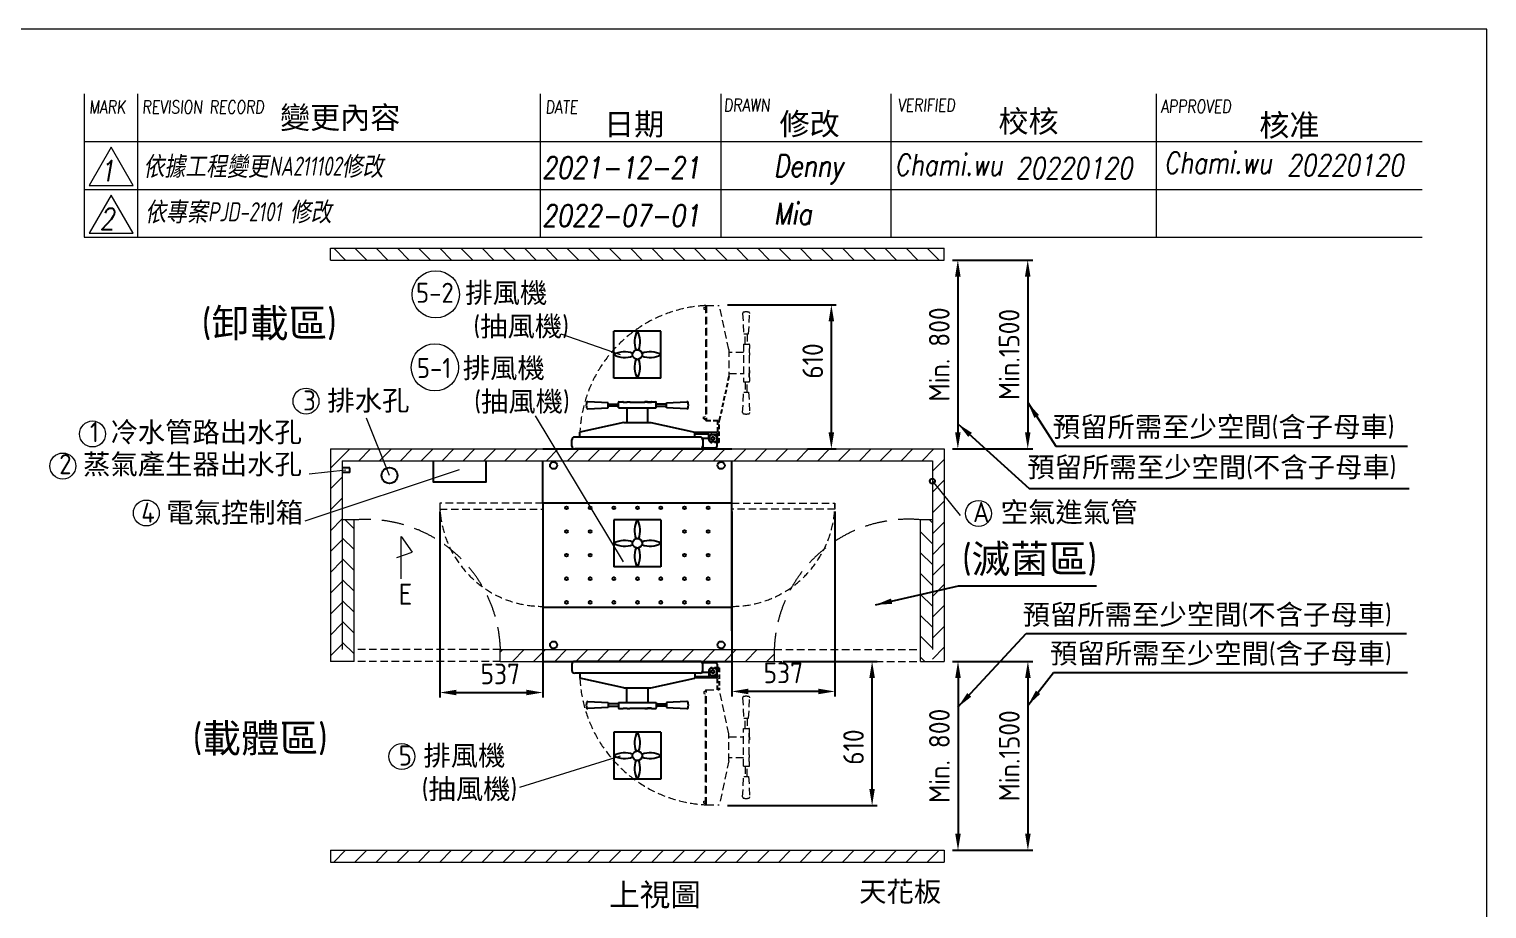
# Model space of a CAD drawing. Header units: millimetres. Extents: x -406921 to 13185, y -22195 to 9270.
# Drawn here: x 7009 to 13185, y 5544 to 9270 of the extents above; entities that cross this region are included whole.
import ezdxf

# ---------------------------------------------------------------- set-up
doc = ezdxf.new("R2010")
doc.units = ezdxf.units.MM
doc.header["$MEASUREMENT"] = 0
doc.linetypes.add('HIDDEN', pattern=[9.525, 6.35, -3.175])
doc.layers.get('0').update_dxf_attribs({"lineweight": 25})
for name, color, linetype, lineweight in [('D', 3, 'Continuous', 13), ('F', 7, 'Continuous', 15), ('H', 2, 'HIDDEN', 15), ('S', 4, 'Continuous', 15), ('T', 4, 'Continuous', 15)]:
    doc.layers.add(name, color=color, linetype=linetype, lineweight=lineweight)
doc.layers.add('HI', color=2, linetype='HIDDEN')
doc.styles.get("Standard").update_dxf_attribs({"font": 'KAIU.TTF'})
doc.styles.add('STU25', font='isocp2.shx')
doc.styles.add('Text', font='romans.shx', dxfattribs={"width": 0.8, "oblique": 10})
doc.dimstyles.new('STU25', dxfattribs={"dimscale": 35, "dimtxt": 2.5, "dimasz": 2, "dimexe": 0.6, "dimexo": 1, "dimgap": 1, "dimtad": 1, "dimdsep": 46, "dimtxsty": 'STU25', "dimcen": 2, "dimazin": 2, "dimtfac": 1, "dimtmove": 0, "dimatfit": 3, "dimfxl": 0, "dimtolj": 1, "dimtzin": 0, "dimarcsym": 0})
doc.dimstyles.new('STU25$7', dxfattribs={"dimscale": 35, "dimtxt": 2.5, "dimasz": 2, "dimexe": 1.25, "dimexo": 0.625, "dimgap": 1, "dimtad": 0, "dimdec": 4, "dimdsep": 46, "dimtxsty": 'STU25', "dimcen": 2.5, "dimazin": 2, "dimtfac": 1, "dimtdec": 4, "dimtmove": 0, "dimatfit": 3, "dimfxl": 0, "dimtolj": 1, "dimtzin": 0, "dimarcsym": 0})
pattern_1 = [(135, (223609.99, 22712.22), (-44.194174, -44.194174), [])]

# ---------------------------------------------------------------- blocks, each defined once
blk = doc.blocks.new('*D10')
at = {"layer": 'D', "color": 0, "lineweight": -2}
for p, q in [((10921, 6592.3), (11261.6, 6592.3)), ((11240.6, 6522.3), (11240.6, 5862.3)), ((10921, 5792.3), (11261.6, 5792.3))]:
    blk.add_line(p, q, dxfattribs=at)
at = {"layer": 'D', "color": 0}
for points in [[(11252.2, 6522.3), (11228.9, 6522.3), (11240.6, 6592.3)], [(11228.9, 5862.3), (11252.2, 5862.3), (11240.6, 5792.3)]]:
    blk.add_solid(points, dxfattribs=at)
at = {"layer": 'Defpoints', "color": 0}
for p in [(10886, 6592.3), (10886, 5792.3), (11240.6, 5792.3)]:
    blk.add_point(p, dxfattribs=at)
at = {"layer": 'D', "color": 0, "insert": (11161.8, 6192.3), "char_height": 87.5, "attachment_point": 5, "rotation": 90, "style": 'STU25'}
blk.add_mtext('\\A1;{\\Fisocp2.shx;Min.1500}', dxfattribs=at)
blk = doc.blocks.new('*D17')
at = {"layer": 'D', "color": 0, "lineweight": -2}
for p, q in [((10201.8, 6592.3), (10601.6, 6592.3)), ((10580.6, 6051.9), (10580.6, 6522.3)), ((9968.3, 5981.9), (10601.6, 5981.9))]:
    blk.add_line(p, q, dxfattribs=at)
at = {"layer": 'D', "color": 0}
for points in [[(10592.2, 6522.3), (10568.9, 6522.3), (10580.6, 6592.3)], [(10568.9, 6051.9), (10592.2, 6051.9), (10580.6, 5981.9)]]:
    blk.add_solid(points, dxfattribs=at)
at = {"layer": 'Defpoints', "color": 0}
for p in [(10166.8, 6592.3), (10580.6, 6592.3), (9933.3, 5981.9)]:
    blk.add_point(p, dxfattribs=at)
at = {"layer": 'D', "color": 0, "insert": (10501.8, 6229.3), "char_height": 87.5, "attachment_point": 5, "rotation": 90, "style": 'STU25'}
blk.add_mtext('\\A1;610', dxfattribs=at)
blk = doc.blocks.new('*D18')
at = {"layer": 'D', "color": 0, "lineweight": -2}
for p, q in [((10921, 6592.3), (10965.5, 6592.3)), ((10944.5, 6522.3), (10944.5, 5862.3)), ((10921, 5792.3), (10965.5, 5792.3))]:
    blk.add_line(p, q, dxfattribs=at)
at = {"layer": 'D', "color": 0}
for points in [[(10956.1, 6522.3), (10932.8, 6522.3), (10944.5, 6592.3)], [(10932.8, 5862.3), (10956.1, 5862.3), (10944.5, 5792.3)]]:
    blk.add_solid(points, dxfattribs=at)
at = {"layer": 'Defpoints', "color": 0}
for p in [(10886, 6592.3), (10886, 5792.3), (10944.5, 5792.3)]:
    blk.add_point(p, dxfattribs=at)
at = {"layer": 'D', "color": 0, "insert": (10865.7, 6192.3), "char_height": 87.5, "attachment_point": 5, "rotation": 90, "style": 'STU25'}
blk.add_mtext('\\A1;{\\Fisocp2.shx;Min. 800}', dxfattribs=at)
blk = doc.blocks.new('*D20')
at = {"layer": 'D', "color": 0, "lineweight": -2}
for p, q in [((10921, 8292.3), (11260.9, 8292.3)), ((11239.9, 8222.3), (11239.9, 7562.3)), ((10921, 7492.3), (11260.9, 7492.3))]:
    blk.add_line(p, q, dxfattribs=at)
at = {"layer": 'D', "color": 0}
for points in [[(11251.6, 8222.3), (11228.3, 8222.3), (11239.9, 8292.3)], [(11228.3, 7562.3), (11251.6, 7562.3), (11239.9, 7492.3)]]:
    blk.add_solid(points, dxfattribs=at)
at = {"layer": 'Defpoints', "color": 0}
for p in [(10886, 8292.3), (10886, 7492.3), (11239.9, 7492.3)]:
    blk.add_point(p, dxfattribs=at)
at = {"layer": 'D', "color": 0, "insert": (11161.2, 7892.3), "char_height": 87.5, "attachment_point": 5, "rotation": 90, "style": 'STU25'}
blk.add_mtext('\\A1;{\\Fisocp2.shx;Min.1500}', dxfattribs=at)
blk = doc.blocks.new('*D22')
at = {"layer": 'D', "color": 0, "lineweight": -2}
for p, q in [((10921, 8292.3), (10964.8, 8292.3)), ((10943.8, 8222.3), (10943.8, 7562.3)), ((10921, 7492.3), (10964.8, 7492.3))]:
    blk.add_line(p, q, dxfattribs=at)
at = {"layer": 'D', "color": 0}
for points in [[(10955.5, 8222.3), (10932.2, 8222.3), (10943.8, 8292.3)], [(10932.2, 7562.3), (10955.5, 7562.3), (10943.8, 7492.3)]]:
    blk.add_solid(points, dxfattribs=at)
at = {"layer": 'Defpoints', "color": 0}
for p in [(10886, 8292.3), (10886, 7492.3), (10943.8, 7492.3)]:
    blk.add_point(p, dxfattribs=at)
at = {"layer": 'D', "color": 0, "insert": (10865.1, 7892.3), "char_height": 87.5, "attachment_point": 5, "rotation": 90, "style": 'STU25'}
blk.add_mtext('\\A1;{\\Fisocp2.shx;Min. 800}', dxfattribs=at)
blk = doc.blocks.new('*D21')
at = {"layer": 'D', "color": 0, "lineweight": -2}
for p, q in [((9968.1, 8102.7), (10428.9, 8102.7)), ((10407.9, 7562.3), (10407.9, 8032.7)), ((10306.6, 7492.3), (10428.9, 7492.3))]:
    blk.add_line(p, q, dxfattribs=at)
at = {"layer": 'D', "color": 0}
for points in [[(10419.5, 8032.7), (10396.2, 8032.7), (10407.9, 8102.7)], [(10396.2, 7562.3), (10419.5, 7562.3), (10407.9, 7492.3)]]:
    blk.add_solid(points, dxfattribs=at)
at = {"layer": 'Defpoints', "color": 0}
for p in [(9933.1, 8102.7), (10407.9, 8102.7), (10271.6, 7492.3)]:
    blk.add_point(p, dxfattribs=at)
at = {"layer": 'D', "color": 0, "insert": (10329.1, 7864.6), "char_height": 87.5, "attachment_point": 5, "rotation": 90, "style": 'STU25'}
blk.add_mtext('\\A1;610', dxfattribs=at)
blk = doc.blocks.new('*D29')
at = {"layer": 'Defpoints', "color": 0}
for p in [(8749, 7262.3), (9186, 7262.3), (9186, 6460.5)]:
    blk.add_point(p, dxfattribs=at)
at = {"layer": 'H', "color": 0, "linetype": 'Continuous', "lineweight": -2}
for p, q in [((8749, 7227.3), (8749, 6439.5)), ((9186, 7227.3), (9186, 6439.5)), ((8819, 6460.5), (9116, 6460.5))]:
    blk.add_line(p, q, dxfattribs=at)
at = {"layer": 'H', "color": 0}
for points in [[(8819, 6472.2), (8819, 6448.9), (8749, 6460.5)], [(9116, 6448.9), (9116, 6472.2), (9186, 6460.5)]]:
    blk.add_solid(points, dxfattribs=at)
at = {"layer": 'H', "color": 0, "insert": (9005.2, 6539.3), "char_height": 87.5, "attachment_point": 5, "style": 'STU25'}
blk.add_mtext('\\A1;537', dxfattribs=at)
blk = doc.blocks.new('*D30')
at = {"layer": 'Defpoints', "color": 0}
for p in [(9986, 7262.3), (10423, 7262.3), (9986, 6465.1)]:
    blk.add_point(p, dxfattribs=at)
at = {"layer": 'H', "color": 0, "linetype": 'Continuous', "lineweight": -2}
for p, q in [((9986, 7227.3), (9986, 6444.1)), ((10423, 7227.3), (10423, 6444.1)), ((10353, 6465.1), (10056, 6465.1))]:
    blk.add_line(p, q, dxfattribs=at)
at = {"layer": 'H', "color": 0}
for points in [[(10056, 6476.7), (10056, 6453.4), (9986, 6465.1)], [(10353, 6453.4), (10353, 6476.7), (10423, 6465.1)]]:
    blk.add_solid(points, dxfattribs=at)
at = {"layer": 'H', "color": 0, "insert": (10204.5, 6543.8), "char_height": 87.5, "attachment_point": 5, "style": 'STU25'}
blk.add_mtext('\\A1;537', dxfattribs=at)

msp = doc.modelspace()

# ---------------------------------------------------------------- hatches: boundary and pattern name
at = {"layer": 'H', "ltscale": 5}
h = msp.add_hatch(dxfattribs=at)
h.set_pattern_fill('ANSI31', color=256, scale=20, style=0)
h.set_pattern_definition([(315, (226610.56, -8721.11), (-44.90128, -44.90128), [])])
h.paths.add_polyline_path([(10885.99, 8292.26), (10885.99, 8342.26), (8285.99, 8342.26), (8285.99, 8292.26)])
h = msp.add_hatch(dxfattribs=at)
h.set_pattern_fill('ANSI31', color=256, scale=500, style=0)
h.set_pattern_definition([(45, (223609.99, 22712.22), (-44.194174, 44.194174), [])])
h.paths.add_polyline_path([(8335.99, 6592.26), (8285.99, 6592.26), (8285.99, 7492.26), (10885.99, 7492.26), (10885.99, 6592.26), (10835.99, 6592.26), (10835.99, 6642.26), (10835.99, 7442.26), (8335.99, 7442.26), (8335.99, 7192.26), (8335.99, 6642.26)])
h = msp.add_hatch(dxfattribs=at)
h.set_pattern_fill('ANSI31', color=256, scale=500, angle=90, style=0)
h.set_pattern_definition(pattern_1)
h.paths.add_polyline_path([(8335.99, 6592.26), (8385.99, 6592.26), (8385.99, 7192.26), (8335.99, 7192.26), (8335.99, 6642.26)])
h = msp.add_hatch(dxfattribs=at)
h.set_pattern_fill('ANSI31', color=256, scale=500, angle=90, style=0)
h.set_pattern_definition(pattern_1)
h.paths.add_polyline_path([(10835.99, 6592.26), (10785.99, 6592.26), (10785.99, 7193.344), (10835.99, 7193.344)])
h = msp.add_hatch(dxfattribs=at)
h.set_pattern_fill('ANSI31', color=256, scale=20, style=0)
h.set_pattern_definition([(45, (242346.94, 22740.12), (-44.90128, 44.90128), [])])
h.paths.add_polyline_path([(10166.775, 6592.26), (10166.775, 6642.26), (9005.206, 6642.26), (9005.206, 6592.26)])
h = msp.add_hatch(dxfattribs=at)
h.set_pattern_fill('ANSI31', color=256, scale=20, style=0)
h.set_pattern_definition([(45, (226610.56, 22805.63), (-44.90128, 44.90128), [])])
h.paths.add_polyline_path([(8285.99, 5742.26), (8285.99, 5792.26), (10885.99, 5792.26), (10885.99, 5742.26)])

# ---------------------------------------------------------------- linework, layer by layer
at = {"linetype": 'Continuous'}
for p, q in [((9485.99, 7791.594), (9485.99, 7991.594)), ((9685.99, 7991.594), (9485.99, 7991.594)), ((9685.99, 7791.594), (9685.99, 7991.594)), ((9685.99, 7791.594), (9485.99, 7791.594)), ((9462.753, 7687.844), (9375.753, 7692.344)), ((9375.753, 7662.344), (9462.753, 7666.844)), ((9462.753, 7666.844), (9462.753, 7687.844)), ((9462.753, 7682.094), (9505.99, 7682.094)), ((9505.99, 7672.594), (9462.753, 7672.594)), ((9540.99, 7665.594), (9540.99, 7604.26)), ((9630.99, 7604.26), (9630.99, 7665.594)), ((9709.228, 7682.094), (9665.99, 7682.094)), ((9665.99, 7672.594), (9709.228, 7672.594)), ((9709.228, 7687.844), (9796.228, 7692.344)), ((9709.228, 7666.844), (9709.228, 7687.844)), ((9796.228, 7662.344), (9709.228, 7666.844)), ((9923.454, 7562.26), (9829.44, 7562.26)), ((9829.44, 7556.26), (9888.454, 7556.26)), ((9888.454, 7532.26), (9888.454, 7556.26)), ((9923.454, 7562.26), (9923.454, 7532.26)), ((9913.454, 7522.26), (9898.454, 7522.26)), ((8368.365, 7411.976), (8335.99, 7411.976)), ((8368.365, 7391.976), (8368.365, 7411.976)), ((8368.365, 7391.976), (8335.99, 7391.976)), ((9685.99, 7192.452), (9485.99, 7192.452)), ((9485.99, 7192.452), (9485.99, 6992.452)), ((9685.99, 7192.452), (9685.99, 6992.452)), ((9685.99, 6992.452), (9485.99, 6992.452)), ((9888.454, 6552.26), (9888.454, 6528.26)), ((9913.454, 6562.26), (9898.454, 6562.26)), ((9923.454, 6522.26), (9923.454, 6552.26)), ((9829.44, 6528.26), (9888.454, 6528.26)), ((9923.454, 6522.26), (9829.44, 6522.26)), ((9540.99, 6418.926), (9540.99, 6480.26)), ((9630.99, 6480.26), (9630.99, 6418.926)), ((9375.753, 6422.176), (9462.753, 6417.676)), ((9462.753, 6396.676), (9375.753, 6392.176)), ((9462.753, 6417.676), (9462.753, 6396.676)), ((9505.99, 6411.926), (9462.753, 6411.926)), ((9462.753, 6402.426), (9505.99, 6402.426)), ((9665.99, 6411.926), (9709.228, 6411.926)), ((9709.228, 6402.426), (9665.99, 6402.426)), ((9796.228, 6422.176), (9709.228, 6417.676)), ((9709.228, 6417.676), (9709.228, 6396.676)), ((9709.228, 6396.676), (9796.228, 6392.176)), ((9685.99, 6292.926), (9485.99, 6292.926)), ((9485.99, 6292.926), (9485.99, 6092.926)), ((9685.99, 6292.926), (9685.99, 6092.926)), ((9685.99, 6092.926), (9485.99, 6092.926))]:
    msp.add_line(p, q, dxfattribs=at)
for p, q in [((9505.99, 7665.594), (9505.99, 7689.094)), ((9505.99, 7665.594), (9665.99, 7665.594)), ((9508.49, 7691.594), (9524.99, 7691.594)), ((9525.99, 7690.594), (9542.49, 7690.594)), ((9543.49, 7691.594), (9553.49, 7691.594)), ((9554.49, 7690.594), (9617.49, 7690.594)), ((9628.49, 7691.594), (9618.49, 7691.594)), ((9618.49, 7691.594), (9628.49, 7691.594)), ((9629.49, 7690.594), (9645.99, 7690.594)), ((9645.99, 7690.594), (9629.49, 7690.594)), ((9646.99, 7691.594), (9663.49, 7691.594)), ((9665.99, 7665.594), (9665.99, 7689.094)), ((9528.49, 7604.26), (9342.54, 7563.431)), ((9528.49, 7604.26), (9643.49, 7604.26)), ((9643.49, 7604.26), (9829.44, 7563.431)), ((9851.49, 7542.26), (9320.49, 7542.26)), ((9342.54, 7542.26), (9342.54, 7563.431)), ((9829.44, 7542.26), (9829.44, 7563.431)), ((9863.49, 7537.26), (9863.49, 7497.26)), ((9863.49, 7537.26), (9883.454, 7537.26)), ((9883.454, 7537.26), (9885.88, 7537.26)), ((9907.954, 7552.26), (9904.454, 7552.26)), ((9907.454, 7552.26), (9904.454, 7552.26)), ((9923.454, 7503.26), (9923.454, 7536.26)), ((9185.99, 7492.26), (9985.99, 7492.26)), ((9308.49, 7504.26), (9308.49, 7530.26)), ((9851.49, 7492.26), (9320.49, 7492.26)), ((9863.49, 7530.26), (9863.49, 7504.26)), ((9863.49, 7497.26), (9917.454, 7497.26)), ((9883.454, 7497.26), (9917.454, 7497.26)), ((9185.99, 7262.26), (9185.99, 7442.26)), ((9985.99, 7262.26), (9985.99, 7442.26)), ((9985.99, 7262.26), (9185.99, 7262.26)), ((9985.99, 7262.26), (9185.99, 7262.26)), ((9185.99, 7262.26), (9185.99, 6722.26)), ((9985.99, 6722.26), (9985.99, 7262.26)), ((9185.99, 6822.26), (9985.99, 6822.26)), ((9185.99, 6822.26), (9985.99, 6822.26)), ((9185.99, 6722.26), (9185.99, 6642.26)), ((9985.99, 6722.26), (9985.99, 6642.26)), ((9185.99, 6592.26), (9985.99, 6592.26)), ((9308.49, 6580.26), (9308.49, 6554.26)), ((9851.49, 6592.26), (9320.49, 6592.26)), ((9863.49, 6587.26), (9917.454, 6587.26)), ((9863.49, 6547.26), (9863.49, 6587.26)), ((9863.49, 6554.26), (9863.49, 6580.26)), ((9863.49, 6547.26), (9883.454, 6547.26)), ((9883.454, 6587.26), (9917.454, 6587.26)), ((9883.454, 6547.26), (9885.88, 6547.26)), ((9923.454, 6581.26), (9923.454, 6548.26)), ((9851.49, 6542.26), (9320.49, 6542.26)), ((9342.54, 6542.26), (9342.54, 6521.09)), ((9528.49, 6480.26), (9342.54, 6521.09)), ((9643.49, 6480.26), (9829.44, 6521.09)), ((9829.44, 6542.26), (9829.44, 6521.09)), ((9907.454, 6532.26), (9904.454, 6532.26)), ((9907.954, 6532.26), (9904.454, 6532.26)), ((9528.49, 6480.26), (9643.49, 6480.26)), ((9505.99, 6418.926), (9665.99, 6418.926)), ((9505.99, 6418.926), (9505.99, 6395.426)), ((9508.49, 6392.926), (9524.99, 6392.926)), ((9525.99, 6393.926), (9542.49, 6393.926)), ((9543.49, 6392.926), (9553.49, 6392.926)), ((9554.49, 6393.926), (9617.49, 6393.926)), ((9618.49, 6392.926), (9628.49, 6392.926)), ((9628.49, 6392.926), (9618.49, 6392.926)), ((9645.99, 6393.926), (9629.49, 6393.926)), ((9629.49, 6393.926), (9645.99, 6393.926)), ((9646.99, 6392.926), (9663.49, 6392.926)), ((9665.99, 6418.926), (9665.99, 6395.426))]:
    msp.add_line(p, q)
msp.add_lwpolyline([(8721.434, 7442.26), (8721.434, 7352.663), (8946.141, 7352.663), (8946.141, 7442.26)], dxfattribs=at)
for centre, radius in [((9585.99, 7891.594), 20), ((9585.99, 7891.594), 20), ((9585.99, 7891.594), 20), ((9585.99, 7891.594), 20), ((9905.954, 7536.26), 6.45), ((9905.954, 7536.26), 6.4), ((8535.99, 7379.439), 33.5), ((9230.99, 7422.26), 15), ((9940.99, 7422.26), 15), ((10835.99, 7355.543), 10.761), ((9285.99, 7242.452), 6), ((9385.99, 7242.452), 6), ((9485.99, 7242.452), 6), ((9585.99, 7242.452), 6), ((9685.99, 7242.452), 6), ((9785.99, 7242.452), 6), ((9885.99, 7242.452), 6), ((9285.99, 7142.452), 6), ((9385.99, 7142.452), 6), ((9585.99, 7092.452), 20), ((9785.99, 7142.452), 6), ((9885.99, 7142.452), 6), ((9285.99, 7042.452), 6), ((9385.99, 7042.452), 6), ((9785.99, 7042.452), 6), ((9885.99, 7042.452), 6), ((9285.99, 6942.452), 6), ((9385.99, 6942.452), 6), ((9485.99, 6942.452), 6), ((9585.99, 6942.452), 6), ((9685.99, 6942.452), 6), ((9785.99, 6942.452), 6), ((9885.99, 6942.452), 6), ((9285.99, 6842.452), 6), ((9385.99, 6842.452), 6), ((9485.99, 6842.452), 6), ((9585.99, 6842.452), 6), ((9685.99, 6842.452), 6), ((9785.99, 6842.452), 6), ((9885.99, 6842.452), 6), ((9230.99, 6662.26), 15), ((9940.99, 6662.26), 15), ((9905.954, 6548.26), 6.45), ((9905.954, 6548.26), 6.4), ((9585.99, 6192.926), 20), ((9585.99, 6192.926), 20), ((9585.99, 6192.926), 20), ((9585.99, 6192.926), 20)]:
    msp.add_circle(centre, radius)
for centre, radius, start, end in [((9667.015, 7945.719), 93.11, 150.4818019, 201.9770324), ((9504.966, 7945.719), 93.11, 338.0229676, 29.5181981), ((9531.866, 7810.57), 93.11, 68.0229676, 119.5181981), ((9531.866, 7972.619), 93.11, 240.4818019, 291.9770324), ((9667.015, 7837.47), 93.11, 158.0229676, 209.5181981), ((9504.966, 7837.47), 93.11, 330.4818019, 21.9770324), ((9640.115, 7810.57), 93.11, 60.4818019, 111.9770324), ((9640.115, 7972.619), 93.11, 248.0229676, 299.5181981), ((9508.49, 7689.094), 2.5, 90, 180), ((9524.99, 7690.594), 1, 0, 90), ((9543.49, 7690.594), 1, 90, 180), ((9553.49, 7690.594), 1, 0, 90), ((9618.49, 7690.594), 1, 90, 180), ((9628.49, 7690.594), 1, 0, 90), ((9646.99, 7690.594), 1, 90, 180), ((9663.49, 7689.094), 2.5, 0, 90), ((9320.49, 7530.26), 12, 90, 180), ((9851.49, 7530.26), 12, 0, 90), ((9885.88, 7540.26), 3, 270, 347.8468025), ((9904.454, 7536.26), 16, 90, 167.8468025), ((9907.454, 7536.26), 16, 0, 90), ((9320.49, 7504.26), 12, 180, 270), ((9851.49, 7504.26), 12, 270, 0), ((9917.454, 7503.26), 6, 270, 0), ((9667.015, 7146.577), 93.11, 150.4818019, 201.9770324), ((9504.966, 7146.577), 93.11, 338.0229676, 29.5181981), ((9531.866, 7011.427), 93.11, 68.0229676, 119.5181981), ((9640.115, 7011.427), 93.11, 60.4818019, 111.9770324), ((9531.866, 7173.476), 93.11, 240.4818019, 291.9770324), ((9667.015, 7038.327), 93.11, 158.0229676, 209.5181981), ((9504.966, 7038.327), 93.11, 330.4818019, 21.9770324), ((9640.115, 7173.476), 93.11, 248.0229676, 299.5181981), ((9320.49, 6580.26), 12, 90, 180), ((9320.49, 6554.26), 12, 180, 270), ((9851.49, 6580.26), 12, 0, 90), ((9851.49, 6554.26), 12, 270, 0), ((9885.88, 6544.26), 3, 12.1531975, 90), ((9907.454, 6548.26), 16, 270, 0), ((9917.454, 6581.26), 6, 0, 90), ((9904.454, 6548.26), 16, 192.1531975, 270), ((9508.49, 6395.426), 2.5, 180, 270), ((9524.99, 6393.926), 1, 270, 0), ((9543.49, 6393.926), 1, 180, 270), ((9553.49, 6393.926), 1, 270, 0), ((9618.49, 6393.926), 1, 180, 270), ((9628.49, 6393.926), 1, 270, 0), ((9646.99, 6393.926), 1, 180, 270), ((9663.49, 6395.426), 2.5, 270, 0), ((9667.015, 6247.051), 93.11, 150.4818019, 201.9770324), ((9504.966, 6247.051), 93.11, 338.0229676, 29.5181981), ((9531.866, 6111.902), 93.11, 68.0229676, 119.5181981), ((9531.866, 6273.951), 93.11, 240.4818019, 291.9770324), ((9640.115, 6111.902), 93.11, 60.4818019, 111.9770324), ((9640.115, 6273.951), 93.11, 248.0229676, 299.5181981), ((9667.015, 6138.802), 93.11, 158.0229676, 209.5181981), ((9504.966, 6138.802), 93.11, 330.4818019, 21.9770324)]:
    msp.add_arc(centre, radius, start, end)
for centre, radius, start, end in [((9425.525, 7677.344), 55.773, 168.6471146, 191.3528854), ((9375.753, 7687.338), 5.007, 90, 168.6471146), ((9375.753, 7667.351), 5.007, 191.3528854, 275.9218723), ((9796.228, 7667.351), 5.007, 264.0781277, 348.6471146), ((9796.228, 7687.338), 5.007, 11.3528854, 90), ((9746.455, 7677.344), 55.773, 348.6471146, 11.3528854), ((9898.454, 7532.26), 10, 180, 270), ((9913.454, 7532.26), 10, 270, 0), ((9898.454, 6552.26), 10, 90, 180), ((9913.454, 6552.26), 10, 0, 90), ((9425.525, 6407.176), 55.773, 168.6471146, 191.3528854), ((9375.753, 6417.169), 5.007, 84.0781277, 168.6471146), ((9375.753, 6397.183), 5.007, 191.3528854, 270), ((9796.228, 6417.169), 5.007, 11.3528854, 95.9218723), ((9796.228, 6397.183), 5.007, 270, 348.6471146), ((9746.455, 6407.176), 55.773, 348.6471146, 11.3528854)]:
    msp.add_arc(centre, radius, start, end, dxfattribs=at)
at = {"layer": 'D'}
for p, q in [((9262.278, 7980.111), (9513.804, 7892.26)), ((9526.797, 7013.309), (9154.46, 7632.279)), ((8178.312, 7186.958), (8832.873, 7404.505)), ((8350.69, 7401.578), (8195.309, 7385.184)), ((10835.99, 7355.543), (10953.208, 7210.214)), ((8584.856, 7121.808), (8632.284, 7054.289)), ((8584.856, 6941.808), (8584.856, 7121.808)), ((8567.56, 7031.808), (8632.284, 7054.289)), ((9512.6, 6191.404), (9086.01, 6058.864))]:
    msp.add_line(p, q, dxfattribs=at)
at = {"layer": 'D', "linetype": 'Continuous'}
msp.add_line((8535.99, 7379.439), (8438.518, 7622.37), dxfattribs=at)
at = {"layer": 'D'}
for centre, radius in [((8732.05, 8146.845), 100), ((8728.247, 7837.672), 100), ((8182.208, 7694.857), 55), ((7277.781, 7555.489), 55), ((7151.748, 7419.718), 55), ((7505.759, 7220.842), 55), ((11031.138, 7219.121), 55), ((8588.33, 6189.41), 55)]:
    msp.add_circle(centre, radius, dxfattribs=at)
at = {"layer": 'F'}
msp.add_line((7242.808, 8995.979), (7242.808, 8388.479), dxfattribs=at)
at = {"layer": 'F', "color": 7}
for p, q in [((7467.808, 8995.979), (7467.808, 8388.479)), ((9175.979, 8388.479), (9175.979, 8995.979)), ((9940.979, 8388.479), (9940.979, 8995.979)), ((10660.979, 8388.479), (10660.979, 8995.979)), ((11785.979, 8388.479), (11785.979, 8995.979)), ((12910.979, 8793.479), (7242.808, 8793.479)), ((7242.808, 8590.979), (12910.979, 8590.979)), ((7242.808, 8388.479), (12910.979, 8388.479))]:
    msp.add_line(p, q, dxfattribs=at)
at = {"layer": 'F', "color": 6}
msp.add_lwpolyline([(0, 9270), (0, 0), (13185, 0), (13185, 9270)], close=True, dxfattribs=at)
msp.add_lwpolyline([(0, 9270), (0, 0), (13185, 0), (13185, 9270)], close=True, dxfattribs=at)
at = {"layer": 'F', "color": 7}
for points in [[(7357.024, 8770.065), (7263.534, 8608.134), (7450.515, 8608.134)], [(7357.024, 8567.565), (7263.534, 8405.634), (7450.515, 8405.634)]]:
    msp.add_lwpolyline(points, close=True, dxfattribs=at)
at = {"layer": 'H', "ltscale": 5}
for p, q in [((9867.954, 8092.724), (9874.954, 8093.263)), ((9867.954, 8092.724), (9867.954, 8083.724)), ((9875.704, 8099.724), (9874.954, 8098.974)), ((9874.954, 8098.974), (9874.954, 7613.474)), ((9875.704, 8099.724), (9878.954, 8099.724)), ((9878.954, 8099.674), (9878.954, 7612.774)), ((9878.954, 8099.674), (9933.125, 8099.674)), ((9973.954, 7913.724), (9933.125, 8099.674)), ((9867.954, 8083.724), (9874.954, 8083.186)), ((10032.038, 8066.462), (10036.538, 7979.462)), ((10057.538, 7979.462), (10062.038, 8066.462)), ((10036.538, 7979.462), (10057.538, 7979.462)), ((10042.288, 7936.224), (10042.288, 7979.462)), ((10051.788, 7979.462), (10051.788, 7936.224)), ((9973.954, 7913.724), (9973.954, 7798.724)), ((10035.288, 7936.224), (10058.788, 7936.224)), ((10035.288, 7936.224), (10035.288, 7776.224)), ((10060.288, 7916.224), (10060.288, 7899.724)), ((10061.288, 7933.724), (10061.288, 7917.224)), ((10035.288, 7901.224), (9973.954, 7901.224)), ((10060.288, 7887.724), (10060.288, 7824.724)), ((10061.288, 7898.724), (10061.288, 7888.724)), ((9973.954, 7811.224), (10035.288, 7811.224)), ((10060.288, 7796.224), (10060.288, 7812.724)), ((10060.288, 7812.724), (10060.288, 7796.224)), ((10061.288, 7823.724), (10061.288, 7813.724)), ((10061.288, 7813.724), (10061.288, 7823.724)), ((10061.288, 7795.224), (10061.288, 7778.724)), ((10032.038, 7645.987), (10036.538, 7732.987)), ((10035.288, 7776.224), (10058.788, 7776.224)), ((10036.538, 7732.987), (10057.538, 7732.987)), ((10042.288, 7776.224), (10042.288, 7732.987)), ((10051.788, 7732.987), (10051.788, 7776.224)), ((10057.538, 7732.987), (10062.038, 7645.987)), ((9867.954, 7628.724), (9874.954, 7629.263)), ((9185.99, 7262.26), (8748.99, 7262.26)), ((8748.99, 7262.26), (8748.99, 7237.26)), ((8748.99, 7237.26), (9185.99, 7237.26)), ((9985.99, 7262.26), (10422.99, 7262.26)), ((10422.99, 7237.26), (9985.99, 7237.26)), ((10422.99, 7262.26), (10422.99, 7237.26)), ((9005.206, 6642.26), (8385.99, 6642.26)), ((10166.775, 6642.26), (10785.99, 6642.26)), ((9005.206, 6592.26), (8385.99, 6592.26)), ((10166.775, 6592.26), (10785.99, 6592.26)), ((9867.954, 6464.796), (9874.954, 6465.335)), ((9867.954, 6464.796), (9867.954, 6455.796)), ((9867.954, 6455.796), (9874.954, 6455.258)), ((9875.704, 6471.796), (9874.954, 6471.046)), ((9874.954, 5985.546), (9874.954, 6471.046)), ((9875.704, 6471.796), (9878.954, 6471.796)), ((9878.954, 6471.796), (9878.954, 6470.296)), ((9878.954, 5984.846), (9878.954, 6471.746)), ((9878.954, 6471.746), (9933.125, 6471.746)), ((9973.954, 6285.796), (9933.125, 6471.746)), ((10032.038, 6438.534), (10036.538, 6351.534)), ((10057.538, 6351.534), (10062.038, 6438.534)), ((10035.288, 6148.296), (10035.288, 6308.296)), ((10035.288, 6308.296), (10058.788, 6308.296)), ((10036.538, 6351.534), (10057.538, 6351.534)), ((10042.288, 6308.296), (10042.288, 6351.534)), ((10051.788, 6351.534), (10051.788, 6308.296)), ((10061.288, 6289.296), (10061.288, 6305.796)), ((9973.954, 6170.796), (9973.954, 6285.796)), ((9973.954, 6273.296), (10035.288, 6273.296)), ((10060.288, 6271.796), (10060.288, 6288.296)), ((10060.288, 6288.296), (10060.288, 6271.796)), ((10060.288, 6196.796), (10060.288, 6259.796)), ((10061.288, 6270.796), (10061.288, 6260.796)), ((10061.288, 6260.796), (10061.288, 6270.796)), ((10035.288, 6183.296), (9973.954, 6183.296)), ((10060.288, 6168.296), (10060.288, 6184.796)), ((10061.288, 6185.796), (10061.288, 6195.796)), ((9973.954, 6170.796), (9933.125, 5984.846)), ((10035.288, 6148.296), (10058.788, 6148.296)), ((10042.288, 6148.296), (10042.288, 6105.059)), ((10051.788, 6105.059), (10051.788, 6148.296)), ((10061.288, 6150.796), (10061.288, 6167.296)), ((10032.038, 6018.059), (10036.538, 6105.059)), ((10036.538, 6105.059), (10057.538, 6105.059)), ((10057.538, 6105.059), (10062.038, 6018.059)), ((9867.954, 6000.796), (9874.954, 6001.335)), ((9867.954, 5991.796), (9867.954, 6000.796)), ((9867.954, 5991.796), (9874.954, 5991.258)), ((9875.704, 5984.796), (9874.954, 5985.546)), ((9875.704, 5984.796), (9878.954, 5984.796)), ((9878.954, 5984.846), (9933.125, 5984.846))]:
    msp.add_line(p, q, dxfattribs=at)
for centre, radius, start, end in [((9905.954, 7536.26), 564.069, 93.096396, 177.2390623), ((10037.045, 8066.462), 5.007, 101.3528854, 185.9218723), ((10047.038, 8016.689), 55.773, 78.6471146, 101.3528854), ((10057.031, 8066.462), 5.007, 0, 78.6471146), ((10058.788, 7933.724), 2.5, 0, 90), ((10060.288, 7917.224), 1, 270, 0), ((10060.288, 7898.724), 1, 0, 90), ((10060.288, 7888.724), 1, 270, 0), ((10060.288, 7823.724), 1, 0, 90), ((10060.288, 7813.724), 1, 270, 0), ((10060.288, 7795.224), 1, 0, 90), ((10058.788, 7778.724), 2.5, 270, 0), ((10037.045, 7645.987), 5.007, 174.0781277, 258.6471146), ((10047.038, 7695.759), 55.773, 258.6471146, 281.3528854), ((10057.031, 7645.987), 5.007, 281.3528854, 360), ((9185.99, 7262.26), 437, 180, 270), ((9985.99, 7262.26), 437, 270, 0), ((9905.954, 6548.26), 564.069, 182.7609377, 266.903604), ((10037.045, 6438.534), 5.007, 101.3528854, 185.9218723), ((10047.038, 6388.761), 55.773, 78.6471146, 101.3528854), ((10057.031, 6438.534), 5.007, 0, 78.6471146), ((10058.788, 6305.796), 2.5, 0, 90), ((10060.288, 6289.296), 1, 270, 0), ((10060.288, 6270.796), 1, 0, 90), ((10060.288, 6260.796), 1, 270, 0), ((10060.288, 6195.796), 1, 0, 90), ((10060.288, 6185.796), 1, 270, 0), ((10058.788, 6150.796), 2.5, 270, 0), ((10060.288, 6167.296), 1, 0, 90), ((10037.045, 6018.059), 5.007, 174.0781277, 258.6471146), ((10047.038, 6067.831), 55.773, 258.6471146, 281.3528854), ((10057.031, 6018.059), 5.007, 281.3528854, 360)]:
    msp.add_arc(centre, radius, start, end, dxfattribs=at)
at = {"layer": 'H', "ltscale": 15}
for centre, radius, start, end in [((8437.644, 6624.917), 568.611, 1.7478929, 95.2120552), ((10735.174, 6625.089), 569.443, 84.8802404, 178.2720171)]:
    msp.add_arc(centre, radius, start, end, dxfattribs=at)
at = {"layer": 'HI', "ltscale": 3}
for p, q in [((9973.954, 7798.724), (9933.125, 7612.774)), ((9867.954, 7619.724), (9867.954, 7628.724)), ((9867.954, 7619.724), (9874.954, 7619.186)), ((9875.704, 7612.724), (9874.954, 7613.474)), ((9875.704, 7612.724), (9878.954, 7612.724)), ((9878.954, 7612.724), (9878.954, 7614.224)), ((9878.954, 7612.774), (9933.125, 7612.774)), ((9925.954, 7612.774), (9925.954, 7553.76)), ((9931.954, 7518.76), (9931.954, 7612.774)), ((9891.954, 7528.76), (9891.954, 7543.76)), ((9901.954, 7553.76), (9925.954, 7553.76)), ((9931.954, 7518.76), (9901.954, 7518.76)), ((9891.954, 6555.76), (9891.954, 6540.76)), ((9931.954, 6565.76), (9901.954, 6565.76)), ((9931.954, 6565.76), (9931.954, 6471.746)), ((9901.954, 6530.76), (9925.954, 6530.76)), ((9925.954, 6471.746), (9925.954, 6530.76))]:
    msp.add_line(p, q, dxfattribs=at)
for centre in [(9905.954, 7536.26), (9905.954, 6548.26)]:
    msp.add_circle(centre, 6.45, dxfattribs=at)
for centre, start, end in [((9901.954, 7543.76), 90, 180), ((9901.954, 7528.76), 180, 270), ((9901.954, 6555.76), 90, 180), ((9901.954, 6540.76), 180, 270)]:
    msp.add_arc(centre, 10, start, end, dxfattribs=at)
at = {"layer": 'S'}
for p, q in [((8285.99, 8342.26), (10885.99, 8342.26)), ((8285.99, 8292.26), (10885.99, 8292.26)), ((8335.99, 7192.26), (8335.99, 6642.26)), ((8385.99, 7192.26), (8335.99, 7192.26)), ((8385.99, 6592.26), (8385.99, 7192.26)), ((10785.99, 6592.26), (10785.99, 7193.344)), ((10785.99, 7193.344), (10835.99, 7193.344)), ((9005.206, 6592.26), (9005.206, 6642.26)), ((10166.775, 6592.26), (10166.775, 6642.26)), ((8285.99, 5792.26), (10885.99, 5792.26)), ((8285.99, 5792.26), (8285.99, 5742.26)), ((10885.99, 5792.26), (10885.99, 5742.26)), ((8285.99, 5742.26), (10885.99, 5742.26))]:
    msp.add_line(p, q, dxfattribs=at)
at = {"layer": 'S', "linetype": 'Continuous'}
for p, q in [((8285.99, 8292.26), (8285.99, 8342.26)), ((10885.99, 8292.26), (10885.99, 8342.26)), ((8285.99, 7492.26), (8285.99, 6592.26)), ((8285.99, 7492.26), (10885.99, 7492.26)), ((10885.99, 7492.26), (10885.99, 6592.26)), ((8335.99, 7442.26), (8335.99, 7192.26)), ((8335.99, 7442.26), (10835.99, 7442.26)), ((10835.99, 7442.26), (10835.99, 6642.26)), ((9005.206, 6642.26), (10166.775, 6642.26)), ((8385.99, 6592.26), (8285.99, 6592.26)), ((9005.206, 6592.26), (10166.775, 6592.26)), ((10785.99, 6592.26), (10885.99, 6592.26))]:
    msp.add_line(p, q, dxfattribs=at)

# ---------------------------------------------------------------- texts
at = {"layer": 'D', "color": 11, "char_height": 85, "attachment_point": 1, "style": 'STU25'}
for s, insert in [('{\\C3;5-2 \\f標楷體|b0|i0|c136|p65;排風機\\P\\Fisocp2.shx;     (\\f標楷體|b0|i0|c136|p65;抽風機\\Fisocp2.shx;)}', (8648.484, 8195.988)), ('{\\C3;5-1 \\f標楷體|b0|i0|c136|p65;排風機\\P\\Fisocp2.shx;     (\\f標楷體|b0|i0|c136|p65;抽風機\\Fisocp2.shx;)}', (8651.901, 7877.469)), ('{\\C3;3 \\f標楷體|b0|i0|c136|p65;排水孔}', (8170.308, 7739.862)), ('{\\C3;1 \\f標楷體|b0|i0|c136|p65;冷水管路出水孔}', (7266.421, 7605.972)), ('{\\C3;2 \\f標楷體|b0|i0|c136|p65;蒸氣產生器出水孔}', (7136.702, 7470.201)), ('{\\C3;4 \\f標楷體|b0|i0|c136|p65;電氣控制箱}', (7484.384, 7265.068)), ('{\\C3;5 \\f標楷體|b0|i0|c136|p65;排風機\\P\\Fisocp2.shx;  (\\f標楷體|b0|i0|c136|p65;抽風機\\Fisocp2.shx;)}', (8575.193, 6236.322))]:
    msp.add_mtext(s, dxfattribs=dict(at, insert=insert))
at = {"layer": 'D', "color": 11, "attachment_point": 1}
for s, insert, char_height in [('{\\Fisocp2.shx;\\C3;(\\f標楷體|b0|i0|c136|p65;卸載區\\Fisocp2.shx;)}', (7740.792, 8084.982), 120), ('{\\C3;預留所需至少空間\\Fisocp2.shx;(\\f標楷體|b0|i0|c136|p65;含子母車\\Fisocp2.shx;)}', (11345.749, 7628.554), 85), ('{\\C3;預留所需至少空間\\Fisocp2.shx;(\\f標楷體|b0|i0|c136|p65;不含子母車\\Fisocp2.shx;)}', (11237.938, 7457.824), 85), ('{\\Fisocp2.shx;\\C3;A \\f標楷體|b0|i0|c136|p65;空氣進氣管}', (11008.31, 7267.324), 85), ('{\\Fisocp2.shx;\\C3;(\\f標楷體|b0|i0|c136|p65;滅菌區\\Fisocp2.shx;)}', (10962.139, 7086.57), 120), ('{\\C3;預留所需至少空間\\Fisocp2.shx;(\\f標楷體|b0|i0|c136|p65;不含子母車\\Fisocp2.shx;)}', (11218.043, 6833.259), 85), ('{\\C3;預留所需至少空間\\Fisocp2.shx;(\\f標楷體|b0|i0|c136|p65;含子母車\\Fisocp2.shx;)}', (11334.091, 6669.097), 85), ('{\\Fisocp2.shx;\\C3;(\\f標楷體|b0|i0|c136|p65;載體區\\Fisocp2.shx;)}', (7702.595, 6326.993), 120), ('上視圖', (9466.548, 5651.826), 95), ('{\\C3;天花板 }', (10525.469, 5659.696), 85)]:
    msp.add_mtext(s, dxfattribs=dict(at, insert=insert, char_height=char_height))
at = {"layer": 'D', "insert": (8574.534, 6921.822), "char_height": 90, "attachment_point": 1}
msp.add_mtext('{\\Fisocp2.shx;E}', dxfattribs=at)
at = {"layer": 'F', "color": 1, "lineweight": 15, "style": 'Text', "oblique": 5, "width": 0.8}
for s, p in [('MARK', (7262.71, 8913.495)), ('REVISION RECORD', (7487.71, 8913.495)), ('DATE', (9195.881, 8913.495)), ('DRAWN', (9951.517, 8921.599)), ('VERIFIED', (10687.987, 8921.486)), ('APPROVED', (11803.126, 8916.138))]:
    msp.add_text(s, height=54, dxfattribs=at).set_placement(p)
at = {"layer": 'F', "lineweight": -3}
for s, p in [('變更內容', (8072.143, 8849.011)), ('日期', (9444.912, 8821.14)), ('修改', (10188.107, 8821.662)), ('校核', (11115.762, 8832.736)), ('核准', (12221.07, 8816.441))]:
    msp.add_text(s, height=93.4085, dxfattribs=at).set_placement(p)
at = {"layer": 'T', "lineweight": 20, "style": 'Text', "oblique": 10, "width": 0.8}
for s, height, p in [('1', 90, (7308.559, 8624.177)), ('2021-12-21', 92, (9181.965, 8636.986)), ('Denny', 92, (10163.671, 8645.25)), ('Chami.wu', 90, (10675.9, 8650.891)), ('20220120', 90, (11190.032, 8636.716)), ('Chami.wu', 90, (11816.896, 8659.08)), ('20220120', 90, (12338.538, 8648.973)), ('2022-07-01', 92, (9181.965, 8434.486)), ('Mia', 92, (10163.671, 8442.75)), ('2', 90, (7308.559, 8421.677))]:
    msp.add_text(s, height=height, dxfattribs=at).set_placement(p)
at = {"layer": 'T', "linetype": 'Continuous', "lineweight": 20, "char_height": 80.9991, "attachment_point": 1, "style": 'Text'}
for s, insert in [('{\\fDFKai-SB|b0|i0|c136|p65;依據工程變更\\Fisocp2.shx|c1;NA211102\\fDFKai-SB|b0|i0|c136|p65;修改}', (7494.168, 8730.261)), ('{\\fDFKai-SB|b0|i0|c136|p0;依專案\\Fisocp2.shx|c136;PJD-2101 \\fDFKai-SB|b0|i0|c136|p0;修改}', (7501.093, 8537.047))]:
    msp.add_mtext(s, dxfattribs=dict(at, insert=insert))

# ---------------------------------------------------------------- dimensions: what is measured, and where the dimension line sits
at = {"layer": 'D'}
for base, p1, p2, text, picture, middle in [((10943.824, 7492.26), (10885.99, 8292.26), (10885.99, 7492.26), '{\\Fisocp2.shx;Min. <>}', '*D22', (10943.824, 7892.26)), ((11239.929, 7492.26), (10885.99, 8292.26), (10885.99, 7492.26), '{\\Fisocp2.shx;Min.1500}', '*D20', (11239.929, 7892.26)), ((10944.457, 5792.26), (10885.99, 6592.26), (10885.99, 5792.26), '{\\Fisocp2.shx;Min. <>}', '*D18', (10944.457, 6192.26)), ((11240.562, 5792.26), (10885.99, 6592.26), (10885.99, 5792.26), '{\\Fisocp2.shx;Min.1500}', '*D10', (11240.562, 6192.26))]:
    dim = msp.add_linear_dim(base=base, p1=p1, p2=p2, angle=90, text=text, dimstyle='STU25', dxfattribs=at)
    dim.commit()
    dim.dimension.update_dxf_attribs({"geometry": picture, "text_midpoint": middle, "dimtype": 160})
for base, p1, p2, picture, middle in [((10407.882, 8102.674), (10271.608, 7492.26), (9933.125, 8102.674), '*D21', (10407.882, 7864.589)), ((10580.551, 6592.26), (9933.32, 5981.853), (10166.775, 6592.26), '*D17', (10580.551, 6229.328))]:
    dim = msp.add_linear_dim(base=base, p1=p1, p2=p2, angle=90, dimstyle='STU25', override={"dimdec": 0}, dxfattribs=at)
    dim.commit()
    dim.dimension.update_dxf_attribs({"geometry": picture, "text_midpoint": middle, "dimtype": 160})
at = {"layer": 'H', "color": 3, "linetype": 'Continuous'}
dim = msp.add_linear_dim(base=(9185.99, 6460.524), p1=(8748.99, 7262.26), p2=(9185.99, 7262.26), text='537', dimstyle='STU25', override={"dimtxsty": 'STU25'}, dxfattribs=at)
dim.commit()
dim.dimension.update_dxf_attribs({"geometry": '*D29', "text_midpoint": (9005.206, 6460.524), "dimtype": 160})
dim = msp.add_linear_dim(base=(9985.99, 6465.073), p1=(10422.99, 7262.26), p2=(9985.99, 7262.26), text='537', dimstyle='STU25', override={"dimtxsty": 'STU25'}, dxfattribs=at)
dim.commit()
dim.dimension.update_dxf_attribs({"geometry": '*D30', "text_midpoint": (10204.49, 6543.823)})

# ---------------------------------------------------------------- leaders
at = {"layer": 'D'}
for points in [[(11239.929, 7688.508), (11359.068, 7503.304), (12848.438, 7503.304)], [(10943.824, 7598.711), (11246.249, 7324.572), (12855.233, 7324.572)], [(10594.974, 6831.756), (10946.806, 6912.555), (11530.968, 6912.555)], [(10944.457, 6399.077), (11232.952, 6710.335), (12845.219, 6710.335)], [(11240.562, 6406.174), (11349, 6545.338), (12848.506, 6545.338)]]:
    msp.add_leader(points, dimstyle='STU25$7', override={"dimgap": 1, "dimtad": 0}, dxfattribs=at)

doc.saveas('drawing.dxf')
